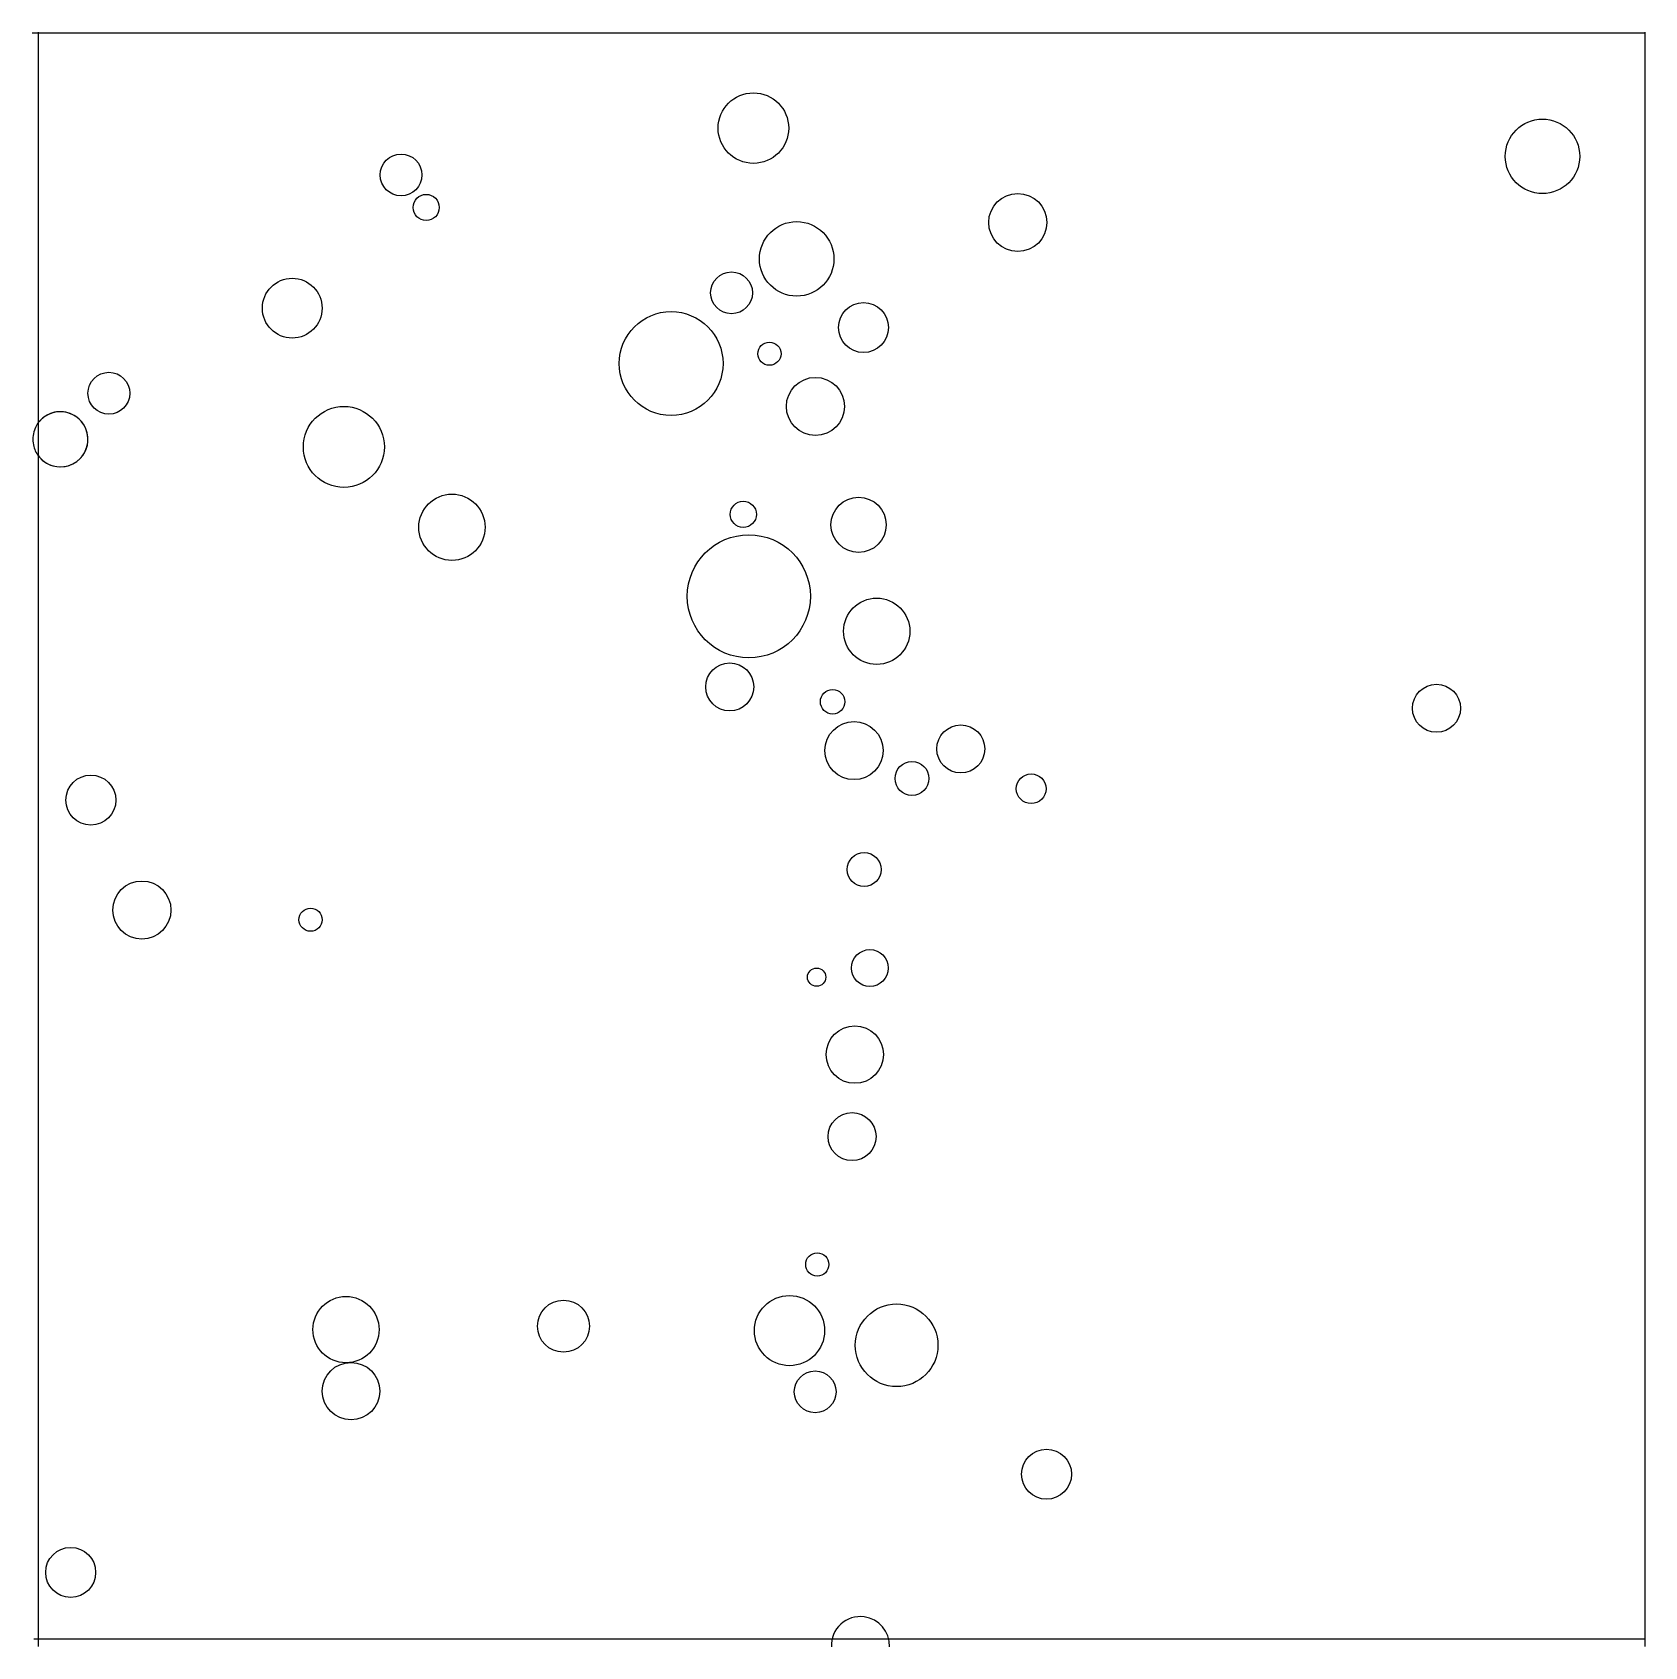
# Model space of a CAD drawing. Extents: x 13.027 to 14.014, y 2.545 to 3.534.
import ezdxf

# ---------------------------------------------------------------- set-up
doc = ezdxf.new("R2010")
doc.units = 0
doc.layers.add('LAYER1', color=7, linetype='CONTINUOUS')
doc.layers.add('LAYER12', color=5, linetype='CONTINUOUS')

msp = doc.modelspace()

# ---------------------------------------------------------------- linework, layer by layer
at = {"layer": 'LAYER1', "color": 7, "linetype": 'CONTINUOUS'}
for centre, radius in [((13.4681, 3.4749), 0.0216), ((13.9513, 3.4576), 0.0228), ((13.2523, 3.4462), 0.0128), ((13.2677, 3.4263), 0.008), ((13.63, 3.4171), 0.0178), ((13.4946, 3.3948), 0.0228), ((13.1857, 3.3646), 0.0183), ((13.4547, 3.374), 0.0128), ((13.4177, 3.3307), 0.0318), ((13.5355, 3.3527), 0.0153), ((13.4779, 3.3367), 0.0071), ((13.0734, 3.3125), 0.0128), ((13.5061, 3.3044), 0.0178), ((13.2173, 3.2796), 0.0248), ((13.2835, 3.2304), 0.0203), ((13.4619, 3.2383), 0.008), ((13.5325, 3.2319), 0.0169), ((13.4653, 3.1881), 0.0377), ((13.5436, 3.1667), 0.0203), ((13.4536, 3.1326), 0.0147), ((13.5166, 3.1235), 0.0075), ((13.8864, 3.1195), 0.0147), ((13.5297, 3.0936), 0.0178), ((13.5951, 3.0946), 0.0147), ((13.5652, 3.0765), 0.0104), ((13.0624, 3.0633), 0.0153), ((13.6382, 3.0702), 0.0091), ((13.5359, 3.0207), 0.0104), ((13.0936, 2.9959), 0.0178), ((13.1969, 2.99), 0.0071), ((13.5394, 2.9604), 0.0113), ((13.5068, 2.9548), 0.0056), ((13.5302, 2.9074), 0.0176), ((13.5285, 2.8571), 0.0147), ((13.5072, 2.7788), 0.0071), ((13.2186, 2.7389), 0.0203), ((13.4902, 2.7383), 0.0215), ((13.3518, 2.741), 0.0159), ((13.5558, 2.7293), 0.0253), ((13.2217, 2.7012), 0.0176), ((13.5059, 2.7008), 0.0128), ((13.6476, 2.6503), 0.0153), ((13.05, 2.5902), 0.0153)]:
    msp.add_circle(centre, radius, dxfattribs=at)
for centre, radius, start, end in [((13.0437, 3.2843), 0.0169, -139.6389, 164.7178), ((13.0437, 3.2843), 0.0169, 64.366, 139.6419), ((13.0437, 3.2843), 0.0169, -139.6389, 64.3643), ((13.0437, 3.2843), 0.0169, 164.7178, -164.7185), ((13.0437, 3.2843), 0.0169, -164.7185, -139.6389), ((13.5336, 2.5453), 0.0178, 82.824, -177.9174), ((13.5336, 2.5453), 0.0178, -2.0827, 82.8232)]:
    msp.add_arc(centre, radius, start, end, dxfattribs=at)
at = {"layer": 'LAYER12', "color": 5, "linetype": 'CONTINUOUS'}
for points in [[(13.0274, 3.5331), (13.0265, 3.5331)], [(13.0308, 3.5331), (13.0274, 3.5331)], [(13.0302, 3.5302), (13.0302, 3.5336)], [(13.0346, 3.5331), (13.0308, 3.5331)], [(14.0139, 3.5331), (13.0346, 3.5331)], [(14.0139, 3.5336), (14.0139, 3.5297)], [(13.0302, 3.5297), (13.0302, 3.5302)], [(13.0302, 2.5515), (13.0302, 3.5297)], [(14.0139, 3.5297), (14.0139, 2.5447)], [(13.0302, 2.5515), (13.0302, 2.5515)], [(13.0302, 2.5479), (13.0302, 2.5515)], [(13.0302, 2.5515), (13.0302, 2.5515)], [(13.0274, 2.5494), (13.0308, 2.5494)], [(13.0302, 2.5447), (13.0302, 2.5479)], [(13.0308, 2.5494), (14.0139, 2.5494)]]:
    msp.add_lwpolyline(points, dxfattribs=at)

doc.saveas('drawing.dxf')
